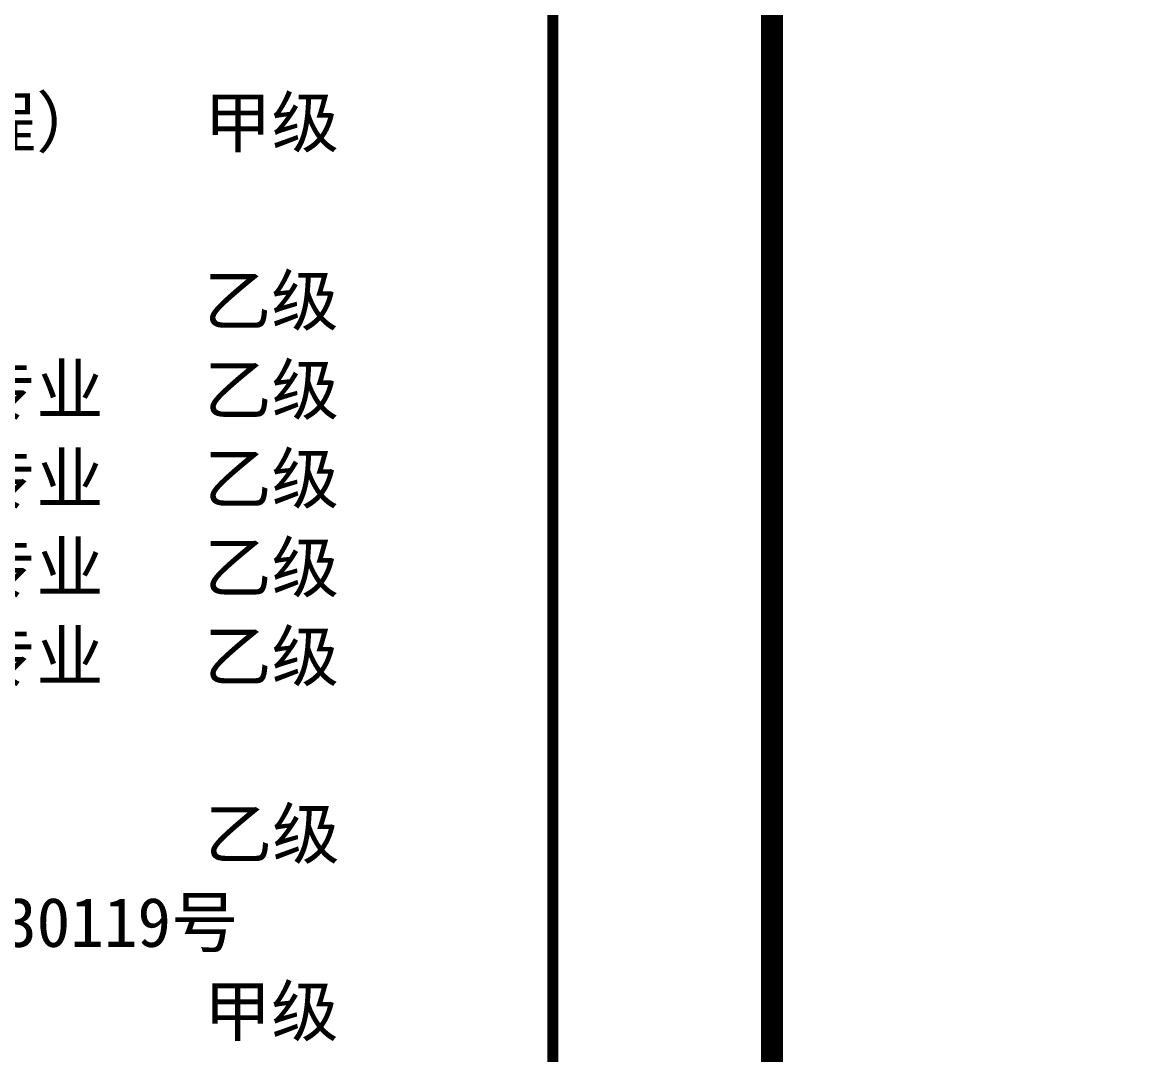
# Model space of a CAD drawing. Extents: x -160106 to 966792, y -663931 to 1550022.
# Drawn here: x -61675.5 to -61472.5, y -111935.3 to -111747 of the extents above; entities that cross this region are included whole.
import ezdxf
from ezdxf.enums import TextEntityAlignment as Align
from ezdxf.xclip import XClip

# ---------------------------------------------------------------- set-up
doc = ezdxf.new("R2010")
doc.units = 0
for name, color, linetype in [('0-cxFrame', 155, 'Continuous'), ('20剖面图$0$A-LIN-V', 9, 'Continuous'), ('BWM', 8, 'Continuous'), ('SEAMLOK75 - SHEET', 6, 'Continuous')]:
    doc.layers.add(name, color=color, linetype=linetype)
doc.layers.add('0-cxText', color=131, linetype='Continuous', lineweight=25)
doc.layers.add('底板', color=2, linetype='Continuous', lineweight=13)
doc.styles.add('cx_biaoti', font='')
doc.styles.add('cx_tuming', font='simhei.ttf')
doc.styles.add('cx_tuqian1', font='')
doc.styles.add('黑体', font='simhei.ttf', dxfattribs={"height": 12})
doc.styles.get('cx_biaoti').set_extended_font_data('SimSun')
doc.styles.get('cx_tuqian1').set_extended_font_data('SimSun')

# ---------------------------------------------------------------- blocks, each defined once
blk = doc.blocks.new('zjcx_TT(Dragon)')
at = {"layer": '0-cxFrame', "const_width": 30}
blk.add_lwpolyline([(-7000, -10200.2), (0, -10200.2), (0, 0), (-7000, 0)], close=True, dxfattribs=at)
at = {"color": 7, "style": 'cx_biaoti'}
for s, p in [('工程设计建筑行业（建筑工程）   甲级', (-6343.7, -5159.7)), ('工程设计风景园林工程专项       乙级', (-6343.7, -5972.3)), ('工程设计市政行业道路工程专业   乙级', (-6343.7, -6378.5)), ('工程设计市政行业桥梁工程专业   乙级', (-6343.7, -6783.5)), ('工程设计市政行业给水工程专业   乙级', (-6343.7, -7188.5)), ('工程设计市政行业排水工程专业   乙级', (-6343.7, -7593.5)), ('城乡规划编制资质证书等级：     乙级', (-6339.9, -8403.5)), ('证书编号：浙自资规乙字22330119号', (-6339.9, -8807.3)), ('工程咨询房屋建筑工程监理       甲级', (-6343.7, -9212.3))]:
    blk.add_text(s, height=225, dxfattribs=at).set_placement(p)
blk = doc.blocks.new('zjcx_T2(Dragon)')
at = {"layer": '0-cxFrame', "const_width": 50}
blk.add_lwpolyline([(-7000, 40000), (0, 40000), (0, 0), (-7000, 0)], close=True, dxfattribs=at)
at = {"layer": '0-cxFrame'}
blk.add_blockref('zjcx_TT(Dragon)', (0, 40000), dxfattribs=at)
blk = doc.blocks.new('TK22.A2 L(Dragon)')
at = {"layer": '0-cxFrame', "color": 7, "const_width": 0.5}
blk.add_lwpolyline([(0, 0), (-594, 0), (-594, 420), (0, 420)], close=True, dxfattribs=at)
at = {"layer": '0-cxFrame', "const_width": 0.5}
blk.add_lwpolyline([(-10, 10), (-80, 10), (-80, 410), (-10, 410)], close=True, dxfattribs=at)
at = {"layer": '0-cxFrame', "xscale": 0.01, "yscale": 0.01, "zscale": 0.01}
blk.add_blockref('zjcx_T2(Dragon)', (-10, 10), dxfattribs=at)
at = {"style": '黑体', "flags": 4}
blk.add_attdef('图幅', text='', height=3.3, dxfattribs=at).set_placement((-40, 3), align=Align.RIGHT)
at = {"layer": '0-cxText', "flags": 4}
for tag, height, style, p in [('建设单位', 3.5, 'cx_tuming', (-45, 240)), ('项目名称', 3.5, 'cx_tuming', (-45, 210)), ('子项名称', 3.5, 'cx_tuming', (-45, 180)), ('工程编号', 3.3, 'cx_tuqian1', (-35, 165)), ('图名1', 3.5, 'cx_tuming', (-45, 87)), ('图名2', 3.5, 'cx_tuming', (-45, 79)), ('图名3', 3.5, 'cx_tuming', (-45, 71)), ('出图日期', 3.3, 'cx_tuqian1', (-39, 60)), ('专业', 3.3, 'cx_tuqian1', (-55, 52)), ('图号', 3.3, 'cx_tuqian1', (-55, 44)), ('版次', 3.3, 'cx_tuqian1', (-20, 44))]:
    blk.add_attdef(tag, text='', height=height, dxfattribs=dict(at, style=style)).set_placement(p, align=Align.MIDDLE)
at = {"layer": 'Defpoints', "color": 6, "flags": 4}
for tag, height, style, p in [('tufu', 3.3, '黑体', (-12, 12)), ('dwfname', 4, 'cx_tuqian1', (-80, 3))]:
    blk.add_attdef(tag, text='', height=height, dxfattribs=dict(at, style=style)).set_placement(p, align=Align.RIGHT)
blk = doc.blocks.new('A$C4b170b85')
at = {"color": 1, "ltscale": 10}
blk.add_line((-1397.05, 417.4), (278.84, 417.4), dxfattribs=at)
at = {"color": 3, "ltscale": 10}
for p, q in [((-1397.05, 415.9), (278.84, 415.9)), ((-1397.05, 413.4), (278.84, 413.4)), ((-1397.05, 388.4), (278.84, 388.4)), ((-1397.05, 385.9), (278.84, 385.9))]:
    blk.add_line(p, q, dxfattribs=at)
at = {"color": 6, "ltscale": 10}
for p, q in [((-1397.05, 350), (278.84, 350)), ((-1397.05, 347), (278.84, 347))]:
    blk.add_line(p, q, dxfattribs=at)
at = {"layer": 'BWM'}
blk.add_lwpolyline([(-1207.59, 372.15, -1), (-1220.09, 372.15), (-1213.84, 409.63, 1), (-1226.34, 409.63), (-1220.09, 372.15, -1), (-1232.59, 372.15), (-1226.34, 409.63, 1), (-1238.84, 409.63), (-1232.59, 372.15, -1), (-1245.09, 372.15), (-1238.84, 409.63, 1), (-1251.34, 409.63), (-1245.09, 372.15, -1), (-1257.59, 372.15), (-1251.34, 409.63, 1), (-1263.84, 409.63), (-1257.59, 372.15, -1), (-1270.09, 372.15), (-1263.84, 409.63, 1), (-1276.34, 409.63), (-1270.09, 372.15, -1), (-1282.59, 372.15), (-1276.34, 409.63, 1), (-1288.84, 409.63), (-1282.59, 372.15, -1), (-1295.09, 372.15), (-1288.84, 409.63, 1), (-1301.34, 409.63), (-1295.09, 372.15, -1), (-1307.59, 372.15), (-1301.34, 409.63, 1), (-1313.84, 409.63), (-1307.59, 372.15, -1), (-1320.09, 372.15), (-1313.84, 409.63, 1), (-1326.34, 409.63), (-1320.09, 372.15, -1), (-1332.59, 372.15), (-1326.34, 409.63, 1), (-1338.84, 409.63), (-1332.59, 372.15, -1), (-1345.09, 372.15), (-1338.84, 409.63, 1), (-1351.34, 409.63), (-1345.09, 372.15, -1), (-1357.59, 372.15), (-1351.34, 409.63, 1), (-1363.84, 409.63), (-1357.59, 372.15, -1), (-1370.09, 372.15), (-1363.84, 409.63, 1), (-1376.34, 409.63), (-1370.09, 372.15, -1), (-1382.59, 372.15), (-1376.34, 409.63, 1), (-1388.84, 409.63), (-1382.59, 372.15, -1), (-1395.09, 372.15), (-1388.84, 409.63, 0.51108), (-1397.05, 415.57)], format="xyb", dxfattribs=at)
at = {"layer": 'SEAMLOK75 - SHEET'}
blk.add_lwpolyline([(-1071.1, 427.4), (-1237.62, 427.4, -0.149451), (-1240.25, 428.2), (-1268.82, 447.48, -0.149451), (-1270.55, 449.62), (-1282.71, 479.7, 0.305731), (-1286.42, 482.2), (-1306.15, 482.2, -0.414214), (-1308.85, 484.9), (-1308.85, 498, -1), (-1306.75, 498), (-1306.75, 490.1), (-1307.45, 490.1), (-1307.45, 498, 1), (-1308.15, 498), (-1308.15, 484.9, 0.414214), (-1306.15, 482.9), (-1286.42, 482.9, -0.305731), (-1282.06, 479.96), (-1269.9, 449.88, 0.149451), (-1268.43, 448.06), (-1239.85, 428.78, 0.149451), (-1237.62, 428.1), (-1071.1, 428.1)], format="xyb", dxfattribs=at)
at = {"layer": '底板', "color": 2}
blk.add_lwpolyline([(-1397.05, 352.2), (-1395.36, 350.9), (-1359.56, 350.9), (-1353.06, 355.9), (-1332.86, 355.9), (-1326.36, 350.9), (-1286.59, 350.9), (-1272.59, 365.9), (-1257.33, 365.9), (-1243.33, 350.9), (-1203.56, 350.9)], dxfattribs=at)
at = {"layer": '底板', "color": 4}
for points in [[(-1397.05, 351.82), (-1395.46, 350.6), (-1359.46, 350.6), (-1352.96, 355.6), (-1332.96, 355.6), (-1326.46, 350.6), (-1286.46, 350.6), (-1272.46, 365.6), (-1257.46, 365.6), (-1243.46, 350.6), (-1203.46, 350.6)], [(-1397.05, 351.07), (-1395.66, 350), (-1359.25, 350), (-1352.75, 355), (-1333.16, 355), (-1326.66, 350), (-1286.2, 350), (-1272.2, 365), (-1257.72, 365), (-1243.72, 350), (-1203.25, 350)]]:
    blk.add_lwpolyline(points, dxfattribs=at)
blk = doc.blocks.new('20250917165921')
at = {"layer": '20剖面图$0$A-LIN-V'}
blk.add_line((-1622.89, 12200), (-350, 12200), dxfattribs=at)
at = {"ltscale": 40}
blk.add_blockref('A$C4b170b85', (-225.84, 11800), dxfattribs=at)

msp = doc.modelspace()

# ---------------------------------------------------------------- block references
at = {"ltscale": 40}
ref = msp.add_blockref('20250917165921', (-60028.11, -124076.59), dxfattribs=at)
XClip(ref).set_block_clipping_path([(-1186.0518684071, 11609.3066870357), (509.0598294965, 14696.9698240826)])
at = {"layer": '0-cxFrame', "xscale": 4, "yscale": 4, "zscale": 4}
msp.add_blockref('TK22.A2 L(Dragon)', (-61538.82, -113203.37), dxfattribs=at)

# ---------------------------------------------------------------- next in the draw order: block references
at = {"layer": '0-cxFrame', "xscale": 8, "yscale": 8, "zscale": 8, "rotation": 270}
msp.add_blockref('TK22.A2 L(Dragon)', (-61538.82, -113203.37), dxfattribs=at)

doc.saveas('drawing.dxf')
